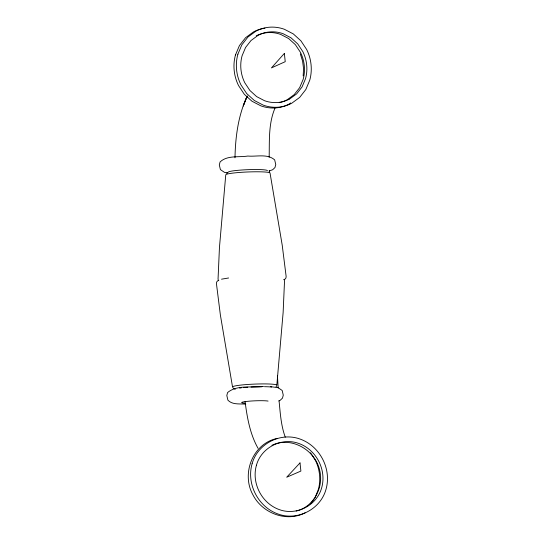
<?xml version="1.0" encoding="UTF-8"?>
<svg xmlns="http://www.w3.org/2000/svg" width="544" height="544" viewBox="0 0 544 544"><rect width="100%" height="100%" fill="white"/><g stroke="black" fill="none" stroke-linecap="round" stroke-linejoin="round"><path stroke-width="0.82" d="M234.988 157.828C235.402 136.979 238.17 115.879 246.881 96.75M303.171 75.922L303.552 68.483L302.566 61.044L300.329 53.883M314.996 497.848L318.444 489.165A38.42 34.83 75.7 0 0 315.636 460.795L310.522 452.724M246.84 97.036L245.711 99.729L247.398 95.955M235.477 54.951L239.428 45.574L245.562 37.72L253.456 31.919A41.657 37.822 76.2 0 1 264.962 28.159M237.871 54.237L241.822 44.86L247.955 37.006L255.85 31.205A41.657 37.822 76.2 0 1 284.356 29.267L293.298 33.912L300.914 40.827L306.687 49.545A39.678 36.026 76.2 0 1 309.76 80.172L305.81 89.549L299.676 97.41L291.781 103.204A41.657 37.822 76.2 0 1 263.282 105.148L254.334 100.497L246.718 93.582L240.951 84.864A39.678 36.026 76.2 0 1 237.871 54.237M275.033 108.059C268.382 123.481 269.511 140.835 269.164 157.243M310.597 503.798L314.507 498.508M276.005 386.838L276.665 385.995M289.673 98.981L296.643 93.867L302.056 86.931L305.544 78.656A35.02 31.797 76.2 0 0 302.831 51.619L297.738 43.921L291.013 37.815L283.118 33.714A36.768 33.388 76.2 0 0 257.958 35.428L250.988 40.548L245.575 47.484L242.087 55.76A35.02 31.797 76.2 0 0 244.807 82.797L249.9 90.488L256.618 96.594L264.513 100.701A36.768 33.388 76.2 0 0 289.673 98.981M290.7 102.952L289.388 103.918A41.657 37.822 76.2 0 1 260.882 105.862L251.94 101.211L244.324 94.296L238.551 85.578A39.678 36.026 76.2 0 1 235.477 54.951M226.569 173.223L228.256 172.183A19.57 1.761 -2.3 0 1 248.302 169.667A19.57 1.761 -2.3 0 1 267.356 170.707M278.773 400.928L280.201 400.296L282.486 398.12L283.268 395.148L282.18 390.47L278.072 387.668L270.429 386.641M277.644 438.335C253.021 443.034 241.033 473.402 252.851 494.7C262.167 513.182 286.314 522.532 305.096 512.836M271.925 445.284C291.332 435.914 315.411 450.065 319.729 470.485C323.884 487.465 313.65 507.049 296.16 511.054M269.049 171.054L272.694 169.714L274.978 167.532L275.76 164.56L274.666 159.882C267.478 153.496 256.516 156.849 247.812 156.053C238.789 157.502 227.263 155.088 220.089 161.942L219.307 164.914L220.402 169.592L224.509 172.394L227.644 172.958M218.804 280.371L217.437 281.017L216.621 282.112L216.444 283.662L220.354 314.86L232.526 386.927A22.168 1.999 -2.3 0 1 255.238 384.071A22.168 1.999 -2.3 0 1 276.814 385.254L283.132 312.494L284.519 281.092L284.22 279.562M283.771 279.684L285.138 279.045L285.954 277.95L286.137 276.393L282.22 245.194L270.055 173.135A22.168 1.999 -2.3 0 0 248.472 171.945A22.168 1.999 -2.3 0 0 225.76 174.808L219.443 247.568L218.056 278.963L218.362 280.5M221.517 279.181L228.616 277.984M263.541 386.478C251.886 387.974 237.266 384.526 227.596 392.53L226.814 395.502L227.909 400.18C232.465 405.022 239.829 403.6 245.779 404.151M235.226 389.348L232.73 387.654M258.053 448.324C250.009 434.085 247.18 417.683 245.086 401.669M285.267 437.131C280.969 425.537 280.276 413.046 279.072 400.86M278.174 387.967L277.426 375.557M269.321 170.462L269.355 172.156M256.251 35.782A36.768 33.388 76.2 0 1 280.724 34.428L288.619 38.529L295.344 44.642L300.438 52.333A35.02 31.797 76.2 0 1 303.151 79.37L299.662 87.645L294.25 94.581L287.28 99.695A36.768 33.388 76.2 0 1 279.228 102.646M245.398 403.281A13.688 1.231 -2.3 0 1 248.01 401.288A13.688 1.231 -2.3 0 1 268.076 401.084M239.578 388.11A19.57 1.761 -2.3 0 1 241.305 387.872M243.522 387.62A19.57 1.761 -2.3 0 1 247.751 387.246M251.022 387.029A19.57 1.761 -2.3 0 1 261.943 386.682M264.411 386.689A19.57 1.761 -2.3 0 1 271.701 387.049M252.103 463.712C246.255 484.051 258.182 507.062 278.154 514.053C297.582 521.145 320.538 509.32 325.999 489.355C331.847 469.016 319.92 445.998 299.948 439.015C280.52 431.922 257.564 443.748 252.103 463.712M256.442 465.215C251.28 483.167 261.807 503.486 279.432 509.653C296.582 515.916 316.846 505.471 321.66 487.852C326.828 469.9 316.295 449.582 298.67 443.414C281.52 437.152 261.256 447.596 256.442 465.215M245.521 100.252L243.29 105.903L245.521 100.252M284.356 53.428L271.422 67.918L285.233 61.676L284.356 53.428M300.002 462.91L286.681 477.238L300.893 471.07L300.002 462.91"/></g></svg>
